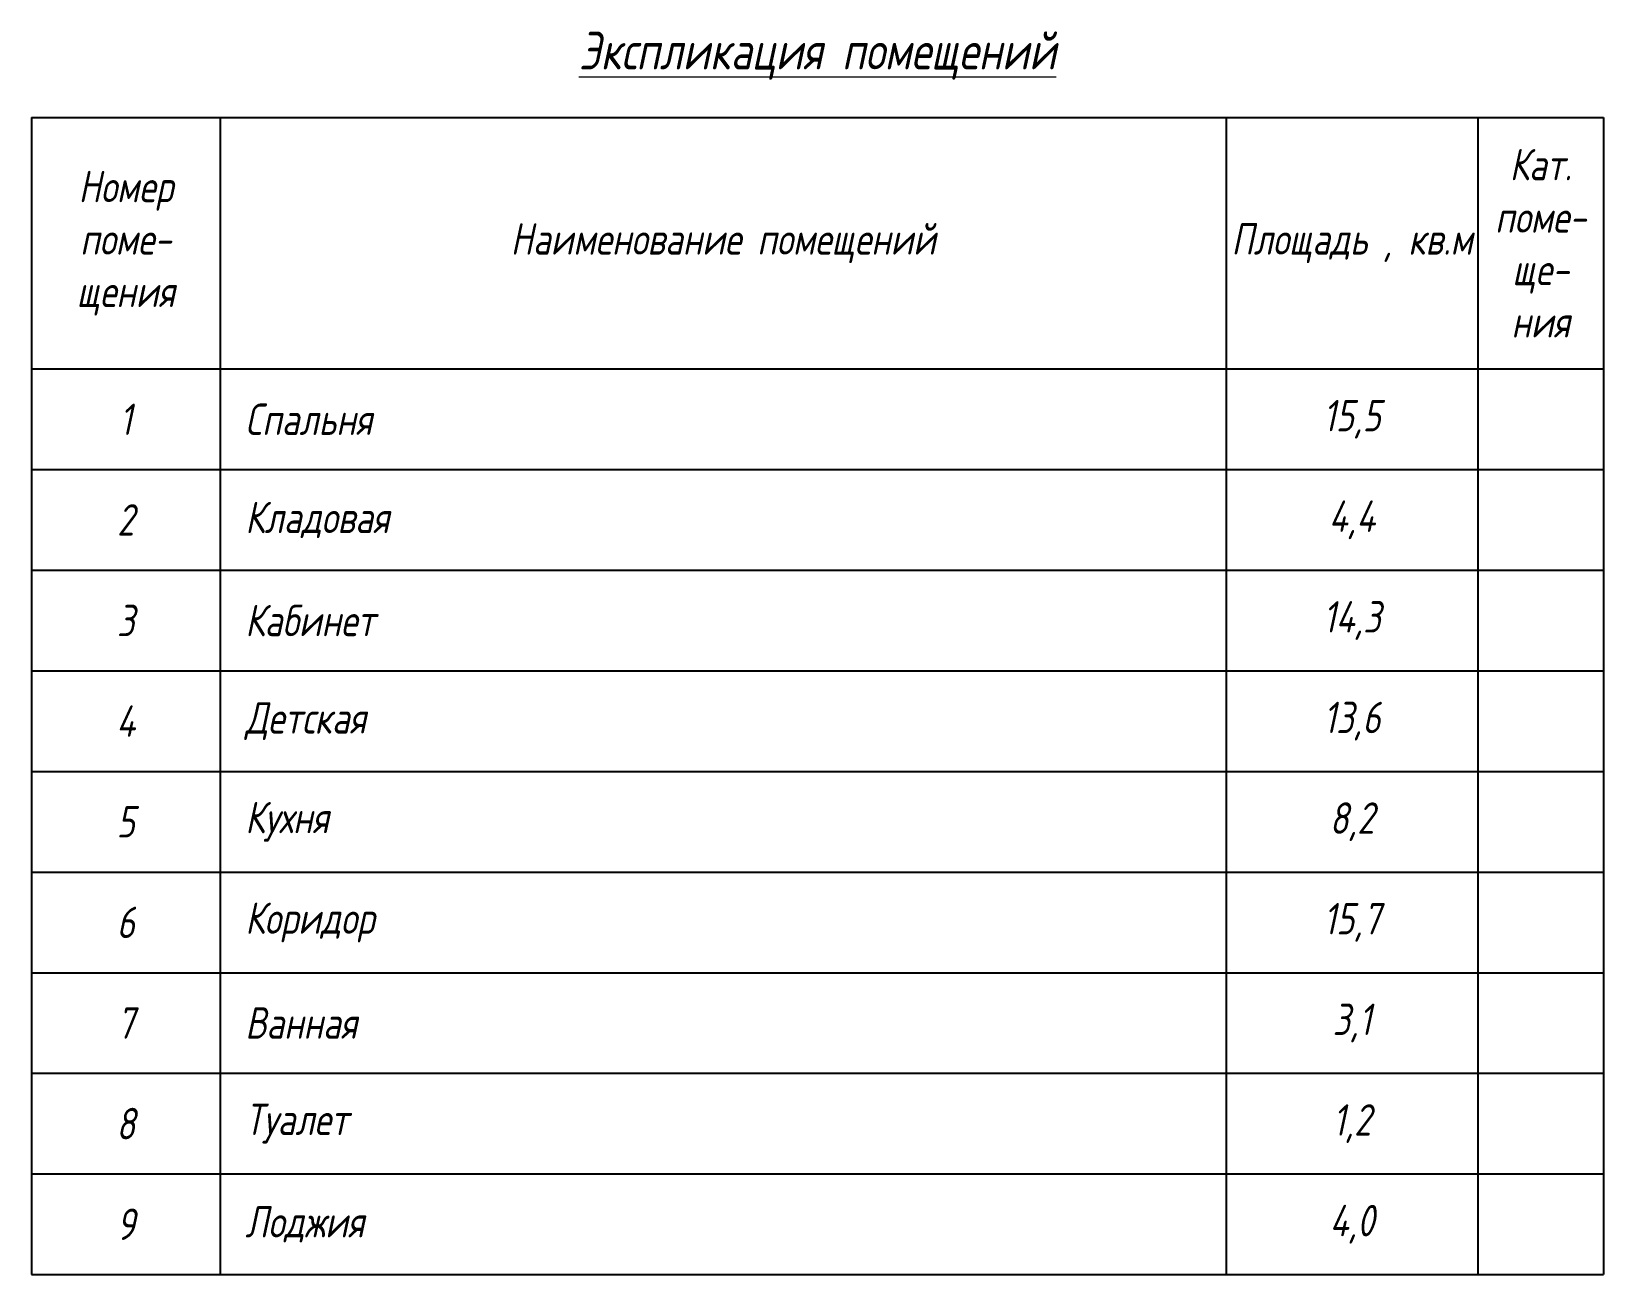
# Model space of a CAD drawing. Header units: millimetres. Extents: x -1962 to 15923, y 2405 to 25636.
# Drawn here: x 11251.9 to 11376.9, y 25536.7 to 25635.5 of the extents above; entities that cross this region are included whole.
import ezdxf

# ---------------------------------------------------------------- set-up
doc = ezdxf.new("R2010")
doc.units = ezdxf.units.MM
doc.styles.add('ГОСТ-ISOCPEUR', font='isocpeui.ttf', dxfattribs={"width": 0.8})

# ---------------------------------------------------------------- blocks, each defined once
blk = doc.blocks.new('*T21')
at = {"color": 0, "lineweight": -2}
for p, q in [((0, 0), (125, 0)), ((0, 0), (0, -92)), ((15, 0), (15, -92)), ((95, 0), (95, -92)), ((115, 0), (115, -92)), ((125, 0), (125, -92)), ((0, -20), (125, -20)), ((0, -28), (125, -28)), ((0, -36), (125, -36)), ((0, -44), (125, -44)), ((0, -52), (125, -52)), ((0, -60), (125, -60)), ((0, -68), (125, -68)), ((0, -76), (125, -76)), ((0, -84), (125, -84)), ((0, -92), (125, -92))]:
    blk.add_line(p, q, dxfattribs=at)
at = {"color": 7, "lineweight": 20, "char_height": 2.5, "style": 'ГОСТ-ISOCPEUR'}
for s, insert, width, attachment_point in [('{Кат. поме- ще- ния}', (120, -10), 9.97, 5), ('{Номер поме- щения}', (7.5, -10), 14.97, 5), ('{Наименование помещений}', (55, -10), 79.97, 5), ('{Площадь , кв.м}', (105, -10), 19.97, 5), ('{15,5}', (105, -24), 19.97, 5), ('{1}', (7.5, -24), 14.97, 5), ('{{\\C256;Спальня}}', (17, -24), 76, 4), ('{{\\C256;2}}', (7.5, -32), 14.97, 5), ('{Кладовая}', (17, -32), 76, 4), ('{4,4}', (105, -32), 19.97, 5), ('{3}', (7.5, -40), 14.97, 5), ('{{\\C256;Кабинет}}', (17, -40), 76, 4), ('{\\C256;{{\\C256;14,3}}', (105, -40), 19.97, 5), ('{4}', (7.5, -48), 14.97, 5), ('{Детская}', (17, -48), 76, 4), ('{13,6}', (105, -48), 19.97, 5), ('{5}', (7.5, -56), 14.97, 5), ('{Кухня}', (17, -56), 76, 4), ('{8,2}', (105, -56), 19.97, 5), ('{Коридор}', (17, -64), 76, 4), ('{15,7}', (105, -64), 19.97, 5), ('{6}', (7.5, -64), 14.97, 5), ('{7}', (7.5, -72), 14.97, 5), ('{Ванная}', (17, -72), 76, 4), ('{3,1}', (105, -72), 19.97, 5), ('{8}', (7.5, -80), 14.97, 5), ('{Туалет}', (17, -80), 76, 4), ('{1,2}', (105, -80), 19.97, 5), ('{9}', (7.5, -88), 14.97, 5), ('{Лоджия}', (17, -88), 76, 4), ('{4,0}', (105, -88), 19.97, 5)]:
    blk.add_mtext(s, dxfattribs=dict(at, insert=insert, width=width, attachment_point=attachment_point))

msp = doc.modelspace()

# ---------------------------------------------------------------- block references
msp.add_blockref('*T21', (11251.898, 25628.709))

# ---------------------------------------------------------------- texts
at = {"color": 7, "lineweight": 20, "insert": (11314.398, 25631.709), "char_height": 3, "width": 59.09925, "attachment_point": 8, "style": 'ГОСТ-ISOCPEUR'}
msp.add_mtext('{\\LЭкспликация помещений}', dxfattribs=at)

doc.saveas('drawing.dxf')
